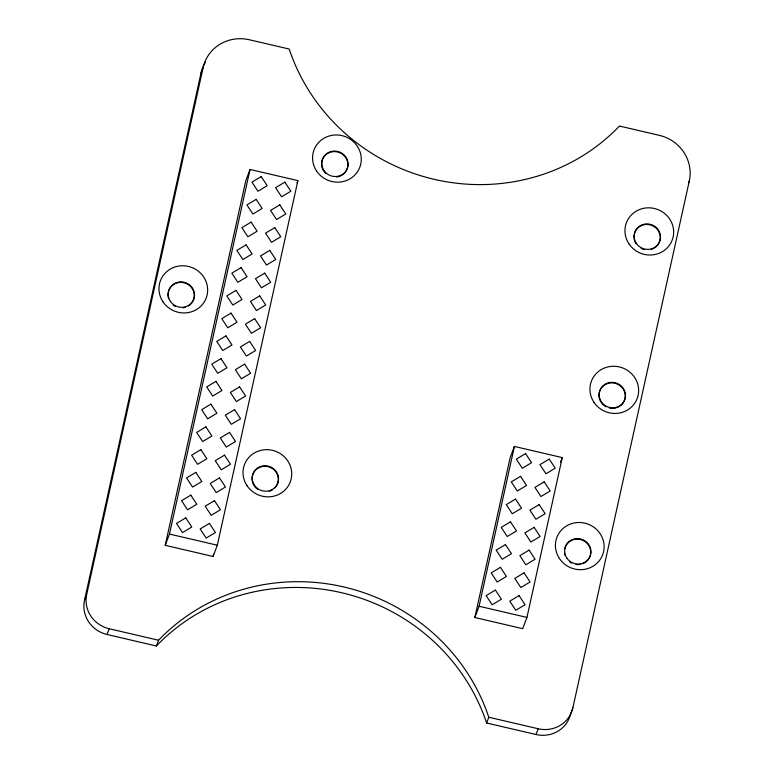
<?xml version="1.0" encoding="UTF-8"?>
<svg xmlns="http://www.w3.org/2000/svg" width="774" height="774" viewBox="0 0 774 774"><rect width="100%" height="100%" fill="white"/><g stroke="black" fill="none" stroke-linecap="round" stroke-linejoin="round"><path stroke-width="1.16" d="M84.501 600.295L200.95 73.317L203.127 67.561A39.184 37.549 20.7 0 1 249.363 39.755L289.215 49.043A195.919 187.753 20.7 0 0 619.442 126.046L659.284 135.334A39.184 37.549 20.7 0 1 689.305 180.923L572.847 707.9L570.67 713.657A29.393 28.164 20.7 0 1 535.995 734.516L486.614 723.003A195.919 187.753 20.7 0 0 156.387 646L107.015 634.486A29.393 28.164 20.7 0 1 84.501 600.295L86.678 594.538L203.127 67.561M165.21 545.322L245.784 180.729L250.041 169.467L297.893 180.623L217.32 545.215L213.073 556.477L165.21 545.322L169.467 534.06L250.041 169.467M213.073 556.477L213.585 554.116M474.839 617.517L510.153 457.695L514.41 446.434L562.263 457.598L526.949 617.41L522.692 628.672L474.839 617.517L479.096 606.255L514.41 446.434M107.015 634.486L109.192 628.73A29.393 28.164 20.7 0 1 86.678 594.538M297.042 182.877L297.893 180.623M156.387 646L158.564 640.243A195.919 187.753 20.7 0 1 488.791 717.237L538.172 728.75A29.393 28.164 20.7 0 0 572.847 707.9M560.569 462.097L562.263 457.598M688.579 182.838L689.305 180.923M486.614 723.003L488.791 717.237M535.995 734.516L538.172 728.75M169.467 534.06L217.32 545.215M479.096 606.255L526.949 617.41M109.192 628.73L158.564 640.243M168.258 292.127A13.226 12.674 20.7 0 1 188.585 284.832A13.226 12.674 20.7 0 1 188.295 306.011M185.199 307.355A13.226 12.674 20.7 0 1 182.954 307.791M175.156 306.311A13.226 12.674 20.7 0 1 173.212 305.082M168.616 298.725A13.226 12.674 20.7 0 1 168.074 293.211M634.254 234.174A13.226 12.674 20.7 0 1 654.581 226.888A13.226 12.674 20.7 0 1 654.291 248.057M653.304 248.589A13.226 12.674 20.7 0 1 651.186 249.402M644.384 249.567A13.226 12.674 20.7 0 1 641.153 248.367M636.093 243.81A13.226 12.674 20.7 0 1 635.009 241.817M634.612 240.772A13.226 12.674 20.7 0 1 634.09 238.595M633.983 237.483A13.226 12.674 20.7 0 1 634.07 235.267M325.931 173.56A13.226 12.674 20.7 0 1 325.757 154.771A13.226 12.674 20.7 0 1 345.098 156.774A13.226 12.674 20.7 0 1 341.895 175.214M340.908 175.756A13.226 12.674 20.7 0 1 336.564 177.004M200.95 73.317A39.184 37.549 20.7 0 1 205.429 62.23M564.72 548.863A13.226 12.674 20.7 0 1 584.564 541.249A13.226 12.674 20.7 0 1 585.686 562.118M584.747 562.737A13.226 12.674 20.7 0 1 582.725 563.724M580.548 564.352A13.226 12.674 20.7 0 1 575.982 564.459M571.609 563.046A13.226 12.674 20.7 0 1 569.664 561.818M565.068 555.451A13.226 12.674 20.7 0 1 564.556 553.275M252.372 481.534A13.226 12.674 20.7 0 1 268.491 466.78A13.226 12.674 20.7 0 1 274.973 487.813M272.361 489.894A13.226 12.674 20.7 0 1 269.255 491.248M258.226 489.632A13.226 12.674 20.7 0 1 252.682 482.608M623.273 402.673A13.226 12.674 20.7 0 1 620.206 405.886M619.277 406.495A13.226 12.674 20.7 0 1 617.246 407.492M616.172 407.85A13.226 12.674 20.7 0 1 612.795 408.362M611.654 408.343A13.226 12.674 20.7 0 1 609.37 408.004M606.139 406.805A13.226 12.674 20.7 0 1 601.079 402.257M600.498 401.28A13.226 12.674 20.7 0 1 611.992 382.878A13.226 12.674 20.7 0 1 623.834 401.725M261.186 176.598L251.947 182.161L257.945 191.275L267.194 185.721L261.186 176.598M256.165 199.353L246.916 204.917L252.914 214.03L262.163 208.467L256.165 199.353M284.832 182.113L275.583 187.676L281.591 196.79L290.84 191.226L284.832 182.113M251.134 222.109L241.885 227.662L247.893 236.786L257.142 231.223L251.134 222.109M279.801 204.868L270.552 210.431L276.56 219.545L285.809 213.982L279.801 204.868M246.103 244.855L236.863 250.418L242.862 259.542L252.111 253.978L246.103 244.855M274.78 227.614L265.53 233.177L271.529 242.301L280.778 236.738L274.78 227.614M241.082 267.611L231.832 273.174L237.831 282.287L247.08 276.724L241.082 267.611M269.749 250.37L260.499 255.933L266.508 265.047L275.757 259.483L269.749 250.37M236.051 290.366L226.801 295.92L232.81 305.043L242.059 299.48L236.051 290.366M264.718 273.125L255.468 278.688L261.477 287.802L270.726 282.239L264.718 273.125M231.02 313.112L221.78 318.675L227.779 327.799L237.028 322.236L231.02 313.112M259.696 295.871L250.447 301.434L256.446 310.558L265.695 304.995L259.696 295.871M225.998 335.868L216.749 341.431L222.748 350.545L231.997 344.981L225.998 335.868M254.665 318.627L245.416 324.19L251.424 333.304L260.674 327.75L254.665 318.627M220.967 358.623L211.718 364.186L217.726 373.3L226.976 367.737L220.967 358.623M249.634 341.382L240.385 346.946L246.393 356.059L255.643 350.496L249.634 341.382M215.936 381.369L206.687 386.932L212.695 396.056L221.945 390.493L215.936 381.369M244.613 364.128L235.364 369.691L241.362 378.815L250.612 373.252L244.613 364.128M210.915 404.125L201.666 409.688L207.664 418.802L216.913 413.239L210.915 404.125M239.582 386.884L230.333 392.447L236.341 401.561L245.59 396.007L239.582 386.884M205.884 426.88L196.635 432.443L202.643 441.557L211.892 435.994L205.884 426.88M234.551 409.639L225.302 415.203L231.31 424.316L240.559 418.753L234.551 409.639M200.853 449.626L191.604 455.189L197.612 464.313L206.861 458.75L200.853 449.626M229.53 432.395L220.28 437.949L226.279 447.072L235.528 441.509L229.53 432.395M195.832 472.382L186.582 477.945L192.581 487.059L201.83 481.505L195.832 472.382M224.499 455.141L215.249 460.704L221.258 469.818L230.497 464.265L224.499 455.141M190.801 495.137L181.551 500.701L187.56 509.814L196.809 504.251L190.801 495.137M219.468 477.897L210.218 483.46L216.227 492.574L225.476 487.01L219.468 477.897M185.77 517.883L176.52 523.447L182.529 532.57L191.778 527.007L185.77 517.883M214.446 500.652L205.197 506.206L211.196 515.329L220.445 509.766L214.446 500.652M209.415 523.398L200.166 528.961L206.174 538.075L215.414 532.522L209.415 523.398M525.565 453.574L516.316 459.137L522.324 468.251L531.574 462.688L525.565 453.574M520.534 476.329L511.285 481.883L517.293 491.006L526.543 485.443L520.534 476.329M549.211 459.088L539.962 464.642L545.96 473.765L555.21 468.202L549.211 459.088M515.513 499.075L506.264 504.638L512.262 513.752L521.512 508.199L515.513 499.075M544.18 481.834L534.931 487.397L540.939 496.521L550.188 490.958L544.18 481.834M510.482 521.831L501.233 527.394L507.241 536.508L516.49 530.945L510.482 521.831M539.149 504.59L529.9 510.153L535.908 519.267L545.157 513.704L539.149 504.59M505.451 544.586L496.202 550.14L502.21 559.263L511.459 553.7L505.451 544.586M534.128 527.346L524.878 532.909L530.877 542.023L540.126 536.459L534.128 527.346M500.43 567.332L491.18 572.895L497.179 582.009L506.428 576.456L500.43 567.332M529.097 550.091L519.847 555.655L525.856 564.778L535.105 559.215L529.097 550.091M495.399 590.088L486.149 595.651L492.158 604.765L501.407 599.202L495.399 590.088M524.066 572.847L514.816 578.41L520.825 587.524L530.074 581.961L524.066 572.847M519.044 595.603L509.795 601.166L515.794 610.28L525.043 604.717L519.044 595.603M162.879 301.647A24.487 23.472 20.7 0 0 205.013 300.67A24.487 23.472 20.7 0 0 182.035 265.772A24.487 23.472 20.7 0 0 162.879 301.647M559.331 558.383A24.487 23.472 20.7 0 0 601.475 557.396A24.487 23.472 20.7 0 0 578.488 522.498A24.487 23.472 20.7 0 0 559.331 558.383M246.935 485.54A24.487 23.472 20.7 0 0 289.079 484.553A24.487 23.472 20.7 0 0 266.101 449.665A24.487 23.472 20.7 0 0 246.935 485.54M593.851 402.141A24.487 23.472 20.7 0 0 635.996 401.155A24.487 23.472 20.7 0 0 613.018 366.266A24.487 23.472 20.7 0 0 593.851 402.141M316.479 170.861A24.487 23.472 20.7 0 0 358.623 169.874A24.487 23.472 20.7 0 0 335.635 134.976A24.487 23.472 20.7 0 0 316.479 170.861M628.865 243.704A24.487 23.472 20.7 0 0 671.01 242.717A24.487 23.472 20.7 0 0 648.031 207.819A24.487 23.472 20.7 0 0 628.865 243.704M254.356 485.124A13.226 12.674 20.7 0 0 277.111 484.592A13.226 12.674 20.7 0 0 264.708 465.745A13.226 12.674 20.7 0 0 254.356 485.124M566.752 557.967A13.226 12.674 20.7 0 0 589.507 557.435A13.226 12.674 20.7 0 0 577.094 538.588A13.226 12.674 20.7 0 0 566.752 557.967M601.272 401.725A13.226 12.674 20.7 0 0 624.038 401.193A13.226 12.674 20.7 0 0 611.624 382.346A13.226 12.674 20.7 0 0 601.272 401.725M170.299 301.231A13.226 12.674 20.7 0 0 193.055 300.699A13.226 12.674 20.7 0 0 180.642 281.862A13.226 12.674 20.7 0 0 170.299 301.231M323.9 170.444A13.226 12.674 20.7 0 0 346.655 169.912A13.226 12.674 20.7 0 0 334.242 151.065A13.226 12.674 20.7 0 0 323.9 170.444M636.286 243.288A13.226 12.674 20.7 0 0 659.051 242.755A13.226 12.674 20.7 0 0 646.638 223.909A13.226 12.674 20.7 0 0 636.286 243.288"/></g></svg>
